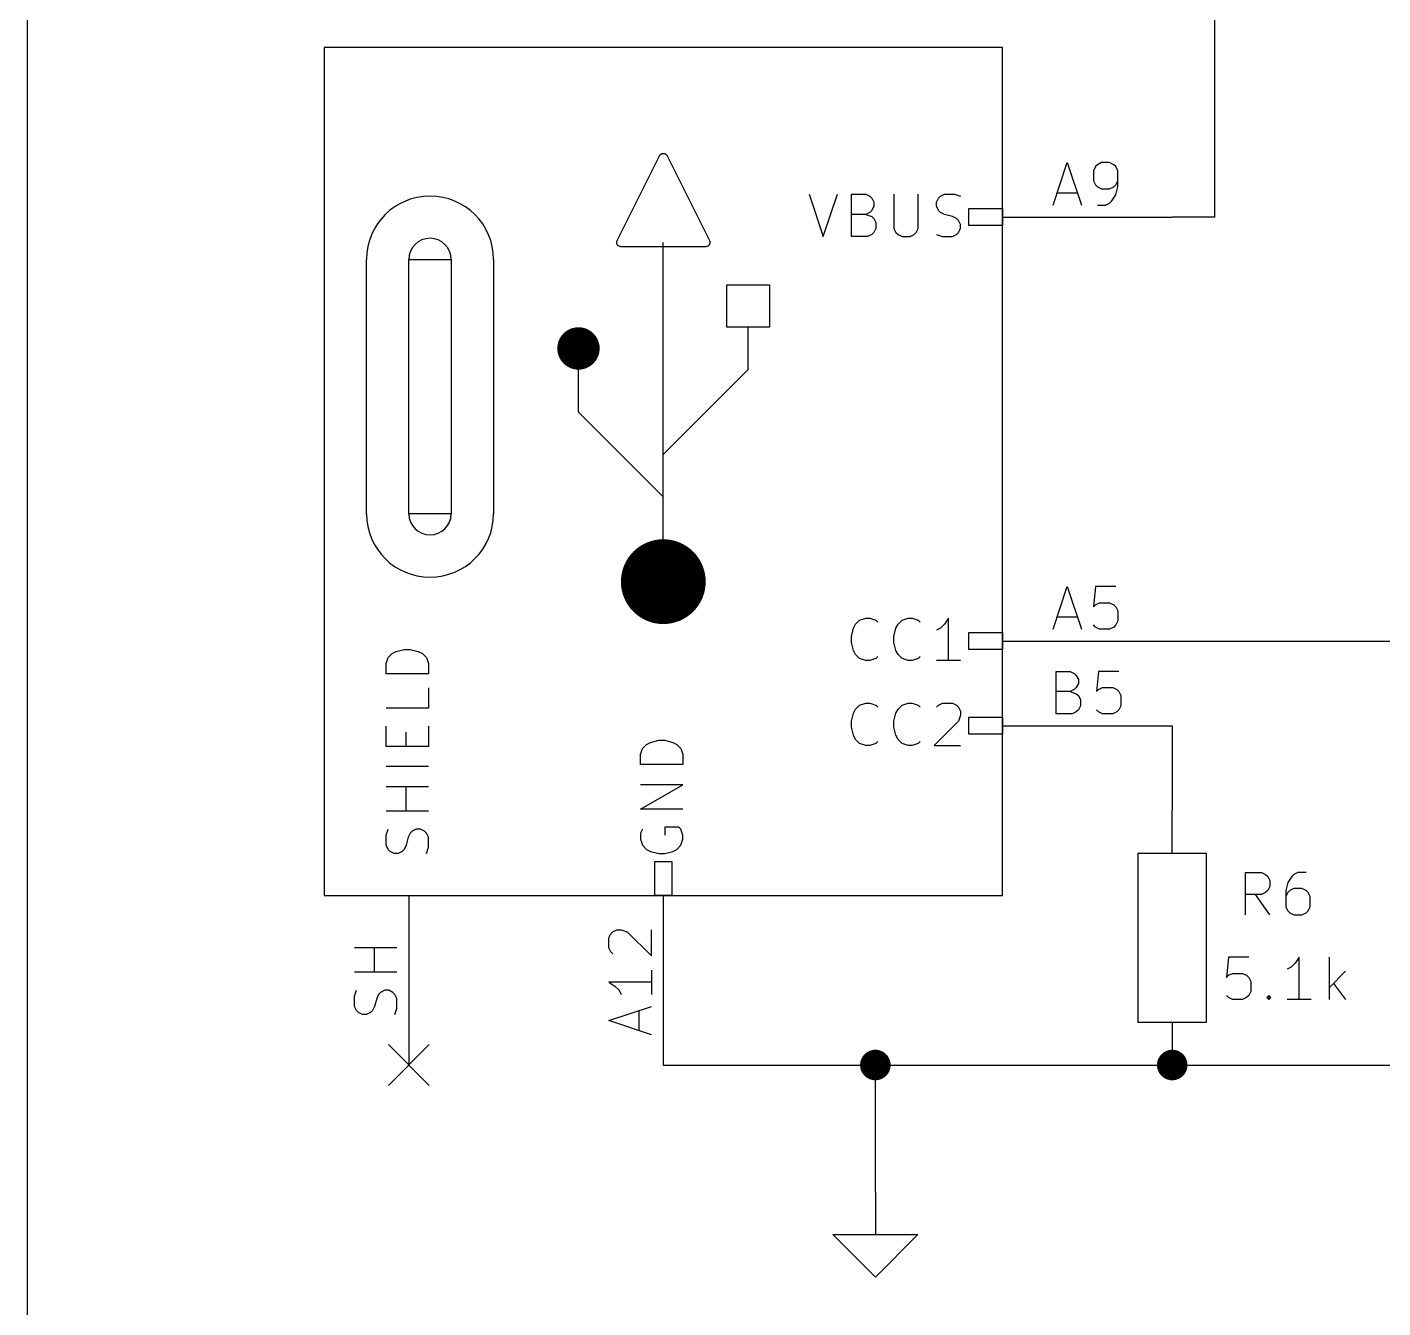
# Model space of a CAD drawing. Header units: inches. Extents: x 0.4 to 11.3, y -7.9 to -0.4.
# Drawn here: x 1.7 to 3.298, y -2.786 to -1.276 of the extents above; entities that cross this region are included whole.
import ezdxf

# ---------------------------------------------------------------- set-up
doc = ezdxf.new("R2010")
doc.units = ezdxf.units.IN
doc.header["$MEASUREMENT"] = 0
for name, color, linetype in [('BLUE', 174, 'CONTINUOUS'), ('GREENSIXTYFIVE', 129, 'CONTINUOUS'), ('LIGHTBLUE', 172, 'CONTINUOUS'), ('LIGHTGREEN', 92, 'CONTINUOUS'), ('LIGHTRED', 12, 'CONTINUOUS'), ('RED', 14, 'CONTINUOUS'), ('WHITE', 250, 'CONTINUOUS')]:
    doc.layers.add(name, color=color, linetype=linetype)

msp = doc.modelspace()

# ---------------------------------------------------------------- linework, layer by layer
at = {"layer": 'BLUE', "linetype": 'CONTINUOUS'}
for p, q in [((2.126, -2.476), (2.174, -2.524)), ((2.174, -2.476), (2.126, -2.524))]:
    msp.add_line(p, q, dxfattribs=at)
at = {"layer": 'GREENSIXTYFIVE', "linetype": 'CONTINUOUS'}
for p, q in [((2.6219, -1.4731), (2.6386, -1.5231)), ((2.6219, -1.4731), (2.6386, -1.5231)), ((2.6386, -1.5231), (2.6552, -1.4731)), ((2.6386, -1.5231), (2.6552, -1.4731)), ((2.6719, -1.5231), (2.6719, -1.4731)), ((2.6719, -1.4731), (2.6886, -1.4731)), ((2.6719, -1.5231), (2.6719, -1.4731)), ((2.6719, -1.4731), (2.6886, -1.4731)), ((2.6886, -1.4731), (2.6933, -1.4755)), ((2.6886, -1.4731), (2.6933, -1.4755)), ((2.6933, -1.4755), (2.6957, -1.4779)), ((2.6933, -1.4755), (2.6957, -1.4779)), ((2.6957, -1.4779), (2.6981, -1.4827)), ((2.6957, -1.4779), (2.6981, -1.4827)), ((2.6981, -1.4827), (2.6981, -1.4874)), ((2.6981, -1.4827), (2.6981, -1.4874)), ((2.7219, -1.4731), (2.7219, -1.5136)), ((2.7219, -1.4731), (2.7219, -1.5136)), ((2.7505, -1.5136), (2.7505, -1.4731)), ((2.7505, -1.5136), (2.7505, -1.4731)), ((2.7719, -1.4827), (2.7743, -1.4779)), ((2.7719, -1.4827), (2.7743, -1.4779)), ((2.7719, -1.4874), (2.7719, -1.4827)), ((2.7719, -1.4874), (2.7719, -1.4827)), ((2.7743, -1.4779), (2.7767, -1.4755)), ((2.7743, -1.4779), (2.7767, -1.4755)), ((2.7767, -1.4755), (2.7814, -1.4731)), ((2.7767, -1.4755), (2.7814, -1.4731)), ((2.7814, -1.4731), (2.7933, -1.4731)), ((2.7814, -1.4731), (2.7933, -1.4731)), ((2.7933, -1.4731), (2.8005, -1.4755)), ((2.7933, -1.4731), (2.8005, -1.4755)), ((2.6886, -1.4969), (2.6719, -1.4969)), ((2.6886, -1.4969), (2.6719, -1.4969)), ((2.6933, -1.4946), (2.6886, -1.4969)), ((2.6933, -1.4946), (2.6886, -1.4969)), ((2.6886, -1.4969), (2.6957, -1.4993)), ((2.6886, -1.4969), (2.6957, -1.4993)), ((2.6957, -1.4922), (2.6933, -1.4946)), ((2.6957, -1.4922), (2.6933, -1.4946)), ((2.6981, -1.4874), (2.6957, -1.4922)), ((2.6981, -1.4874), (2.6957, -1.4922)), ((2.6957, -1.4993), (2.6981, -1.5017)), ((2.6957, -1.4993), (2.6981, -1.5017)), ((2.6981, -1.5017), (2.7005, -1.5065)), ((2.6981, -1.5017), (2.7005, -1.5065)), ((2.7743, -1.4922), (2.7719, -1.4874)), ((2.7743, -1.4922), (2.7719, -1.4874)), ((2.7767, -1.4946), (2.7743, -1.4922)), ((2.7767, -1.4946), (2.7743, -1.4922)), ((2.7814, -1.4969), (2.7767, -1.4946)), ((2.7814, -1.4969), (2.7767, -1.4946)), ((2.791, -1.4993), (2.7814, -1.4969)), ((2.791, -1.4993), (2.7814, -1.4969)), ((2.7957, -1.5017), (2.791, -1.4993)), ((2.7957, -1.5017), (2.791, -1.4993)), ((2.7981, -1.5041), (2.7957, -1.5017)), ((2.7981, -1.5041), (2.7957, -1.5017)), ((2.6981, -1.5184), (2.6957, -1.5208)), ((2.6981, -1.5184), (2.6957, -1.5208)), ((2.7005, -1.5136), (2.6981, -1.5184)), ((2.7005, -1.5136), (2.6981, -1.5184)), ((2.7005, -1.5065), (2.7005, -1.5136)), ((2.7005, -1.5065), (2.7005, -1.5136)), ((2.7219, -1.5136), (2.7243, -1.5184)), ((2.7219, -1.5136), (2.7243, -1.5184)), ((2.7243, -1.5184), (2.7267, -1.5208)), ((2.7243, -1.5184), (2.7267, -1.5208)), ((2.7457, -1.5208), (2.7481, -1.5184)), ((2.7457, -1.5208), (2.7481, -1.5184)), ((2.7481, -1.5184), (2.7505, -1.5136)), ((2.7481, -1.5184), (2.7505, -1.5136)), ((2.7957, -1.5208), (2.7981, -1.5184)), ((2.7957, -1.5208), (2.7981, -1.5184)), ((2.8005, -1.5088), (2.7981, -1.5041)), ((2.8005, -1.5088), (2.7981, -1.5041)), ((2.7981, -1.5184), (2.8005, -1.5136)), ((2.7981, -1.5184), (2.8005, -1.5136)), ((2.8005, -1.5136), (2.8005, -1.5088)), ((2.8005, -1.5136), (2.8005, -1.5088)), ((2.6909, -1.5231), (2.6719, -1.5231)), ((2.6909, -1.5231), (2.6719, -1.5231)), ((2.6957, -1.5208), (2.6909, -1.5231)), ((2.6957, -1.5208), (2.6909, -1.5231)), ((2.7267, -1.5208), (2.7314, -1.5231)), ((2.7267, -1.5208), (2.7314, -1.5231)), ((2.7314, -1.5231), (2.7409, -1.5231)), ((2.7314, -1.5231), (2.7409, -1.5231)), ((2.7409, -1.5231), (2.7457, -1.5208)), ((2.7409, -1.5231), (2.7457, -1.5208)), ((2.7719, -1.5208), (2.779, -1.5231)), ((2.7719, -1.5208), (2.779, -1.5231)), ((2.779, -1.5231), (2.791, -1.5231)), ((2.779, -1.5231), (2.791, -1.5231)), ((2.791, -1.5231), (2.7957, -1.5208)), ((2.791, -1.5231), (2.7957, -1.5208)), ((2.6743, -1.985), (2.6767, -1.9803)), ((2.6743, -1.985), (2.6767, -1.9803)), ((2.6767, -1.9803), (2.6814, -1.9755)), ((2.6767, -1.9803), (2.6814, -1.9755)), ((2.6814, -1.9755), (2.6886, -1.9731)), ((2.6814, -1.9755), (2.6886, -1.9731)), ((2.6886, -1.9731), (2.6933, -1.9731)), ((2.6886, -1.9731), (2.6933, -1.9731)), ((2.6933, -1.9731), (2.7005, -1.9755)), ((2.6933, -1.9731), (2.7005, -1.9755)), ((2.7005, -1.9755), (2.7029, -1.9779)), ((2.7005, -1.9755), (2.7029, -1.9779)), ((2.7243, -1.985), (2.7267, -1.9803)), ((2.7243, -1.985), (2.7267, -1.9803)), ((2.7267, -1.9803), (2.7314, -1.9755)), ((2.7267, -1.9803), (2.7314, -1.9755)), ((2.7314, -1.9755), (2.7386, -1.9731)), ((2.7314, -1.9755), (2.7386, -1.9731)), ((2.7386, -1.9731), (2.7433, -1.9731)), ((2.7386, -1.9731), (2.7433, -1.9731)), ((2.7433, -1.9731), (2.7505, -1.9755)), ((2.7433, -1.9731), (2.7505, -1.9755)), ((2.7505, -1.9755), (2.7529, -1.9779)), ((2.7505, -1.9755), (2.7529, -1.9779)), ((2.7814, -1.9803), (2.7767, -1.985)), ((2.7814, -1.9803), (2.7767, -1.985)), ((2.7862, -1.9731), (2.7814, -1.9803)), ((2.7862, -1.9731), (2.7814, -1.9803)), ((2.7862, -2.0231), (2.7862, -1.9731)), ((2.7862, -2.0231), (2.7862, -1.9731)), ((2.6719, -1.9946), (2.6743, -1.985)), ((2.6719, -1.9946), (2.6743, -1.985)), ((2.6719, -2.0017), (2.6719, -1.9946)), ((2.6719, -2.0017), (2.6719, -1.9946)), ((2.7219, -1.9946), (2.7243, -1.985)), ((2.7219, -1.9946), (2.7243, -1.985)), ((2.7219, -2.0017), (2.7219, -1.9946)), ((2.7219, -2.0017), (2.7219, -1.9946)), ((2.7767, -1.985), (2.7719, -1.9874)), ((2.7767, -1.985), (2.7719, -1.9874)), ((2.1303, -2.0148), (2.135, -2.0124)), ((2.1303, -2.0148), (2.135, -2.0124)), ((2.135, -2.0124), (2.1446, -2.01)), ((2.135, -2.0124), (2.1446, -2.01)), ((2.1446, -2.01), (2.1517, -2.01)), ((2.1446, -2.01), (2.1517, -2.01)), ((2.1517, -2.01), (2.1612, -2.0124)), ((2.1517, -2.01), (2.1612, -2.0124)), ((2.1612, -2.0124), (2.166, -2.0148)), ((2.1612, -2.0124), (2.166, -2.0148)), ((2.6743, -2.0112), (2.6719, -2.0017)), ((2.6743, -2.0112), (2.6719, -2.0017)), ((2.6767, -2.016), (2.6743, -2.0112)), ((2.6767, -2.016), (2.6743, -2.0112)), ((2.7243, -2.0112), (2.7219, -2.0017)), ((2.7243, -2.0112), (2.7219, -2.0017)), ((2.7267, -2.016), (2.7243, -2.0112)), ((2.7267, -2.016), (2.7243, -2.0112)), ((2.1231, -2.0267), (2.1255, -2.0195)), ((2.1231, -2.0267), (2.1255, -2.0195)), ((2.1231, -2.0386), (2.1231, -2.0267)), ((2.1231, -2.0386), (2.1231, -2.0267)), ((2.1255, -2.0195), (2.1303, -2.0148)), ((2.1255, -2.0195), (2.1303, -2.0148)), ((2.166, -2.0148), (2.1708, -2.0195)), ((2.166, -2.0148), (2.1708, -2.0195)), ((2.1708, -2.0195), (2.1731, -2.0267)), ((2.1708, -2.0195), (2.1731, -2.0267)), ((2.1731, -2.0267), (2.1731, -2.0386)), ((2.1731, -2.0267), (2.1731, -2.0386)), ((2.6814, -2.0208), (2.6767, -2.016)), ((2.6814, -2.0208), (2.6767, -2.016)), ((2.6886, -2.0231), (2.6814, -2.0208)), ((2.6886, -2.0231), (2.6814, -2.0208)), ((2.6933, -2.0231), (2.6886, -2.0231)), ((2.6933, -2.0231), (2.6886, -2.0231)), ((2.7005, -2.0208), (2.6933, -2.0231)), ((2.7005, -2.0208), (2.6933, -2.0231)), ((2.7029, -2.0184), (2.7005, -2.0208)), ((2.7029, -2.0184), (2.7005, -2.0208)), ((2.7314, -2.0208), (2.7267, -2.016)), ((2.7314, -2.0208), (2.7267, -2.016)), ((2.7386, -2.0231), (2.7314, -2.0208)), ((2.7386, -2.0231), (2.7314, -2.0208)), ((2.7433, -2.0231), (2.7386, -2.0231)), ((2.7433, -2.0231), (2.7386, -2.0231)), ((2.7505, -2.0208), (2.7433, -2.0231)), ((2.7505, -2.0208), (2.7433, -2.0231)), ((2.7529, -2.0184), (2.7505, -2.0208)), ((2.7529, -2.0184), (2.7505, -2.0208)), ((2.8005, -2.0231), (2.7719, -2.0231)), ((2.8005, -2.0231), (2.7719, -2.0231)), ((2.1731, -2.0386), (2.1231, -2.0386)), ((2.1731, -2.0386), (2.1231, -2.0386)), ((2.1731, -2.0552), (2.1731, -2.079)), ((2.1731, -2.0552), (2.1731, -2.079)), ((2.6767, -2.0803), (2.6814, -2.0755)), ((2.6767, -2.0803), (2.6814, -2.0755)), ((2.6814, -2.0755), (2.6886, -2.0731)), ((2.6814, -2.0755), (2.6886, -2.0731)), ((2.6886, -2.0731), (2.6933, -2.0731)), ((2.6886, -2.0731), (2.6933, -2.0731)), ((2.6933, -2.0731), (2.7005, -2.0755)), ((2.6933, -2.0731), (2.7005, -2.0755)), ((2.7005, -2.0755), (2.7029, -2.0779)), ((2.7005, -2.0755), (2.7029, -2.0779)), ((2.7267, -2.0803), (2.7314, -2.0755)), ((2.7267, -2.0803), (2.7314, -2.0755)), ((2.7314, -2.0755), (2.7386, -2.0731)), ((2.7314, -2.0755), (2.7386, -2.0731)), ((2.7386, -2.0731), (2.7433, -2.0731)), ((2.7386, -2.0731), (2.7433, -2.0731)), ((2.7433, -2.0731), (2.7505, -2.0755)), ((2.7433, -2.0731), (2.7505, -2.0755)), ((2.7505, -2.0755), (2.7529, -2.0779)), ((2.7505, -2.0755), (2.7529, -2.0779)), ((2.7719, -2.0779), (2.7743, -2.0755)), ((2.7719, -2.0779), (2.7743, -2.0755)), ((2.7743, -2.0755), (2.779, -2.0731)), ((2.7743, -2.0755), (2.779, -2.0731)), ((2.779, -2.0731), (2.791, -2.0731)), ((2.779, -2.0731), (2.791, -2.0731)), ((2.791, -2.0731), (2.7957, -2.0755)), ((2.791, -2.0731), (2.7957, -2.0755)), ((2.7957, -2.0755), (2.7981, -2.0779)), ((2.7957, -2.0755), (2.7981, -2.0779)), ((2.1731, -2.079), (2.1231, -2.079)), ((2.1731, -2.079), (2.1231, -2.079)), ((2.6719, -2.0946), (2.6743, -2.085)), ((2.6719, -2.0946), (2.6743, -2.085)), ((2.6743, -2.085), (2.6767, -2.0803)), ((2.6743, -2.085), (2.6767, -2.0803)), ((2.7219, -2.0946), (2.7243, -2.085)), ((2.7219, -2.0946), (2.7243, -2.085)), ((2.7243, -2.085), (2.7267, -2.0803)), ((2.7243, -2.085), (2.7267, -2.0803)), ((2.7981, -2.0779), (2.8005, -2.0827)), ((2.7981, -2.0779), (2.8005, -2.0827)), ((2.8005, -2.0874), (2.7981, -2.0946)), ((2.8005, -2.0874), (2.7981, -2.0946)), ((2.8005, -2.0827), (2.8005, -2.0874)), ((2.8005, -2.0827), (2.8005, -2.0874)), ((2.1231, -2.1243), (2.1231, -2.1005)), ((2.1231, -2.1243), (2.1231, -2.1005)), ((2.1469, -2.1243), (2.1469, -2.1076)), ((2.1469, -2.1243), (2.1469, -2.1076)), ((2.1731, -2.1005), (2.1731, -2.1243)), ((2.1731, -2.1005), (2.1731, -2.1243)), ((2.6719, -2.1017), (2.6719, -2.0946)), ((2.6719, -2.1017), (2.6719, -2.0946)), ((2.6743, -2.1112), (2.6719, -2.1017)), ((2.6743, -2.1112), (2.6719, -2.1017)), ((2.7219, -2.1017), (2.7219, -2.0946)), ((2.7219, -2.1017), (2.7219, -2.0946)), ((2.7243, -2.1112), (2.7219, -2.1017)), ((2.7243, -2.1112), (2.7219, -2.1017)), ((2.7981, -2.0946), (2.7695, -2.1231)), ((2.7981, -2.0946), (2.7695, -2.1231)), ((2.1731, -2.1243), (2.1231, -2.1243)), ((2.1731, -2.1243), (2.1231, -2.1243)), ((2.4255, -2.1267), (2.4303, -2.1219)), ((2.4255, -2.1267), (2.4303, -2.1219)), ((2.4303, -2.1219), (2.435, -2.1195)), ((2.4303, -2.1219), (2.435, -2.1195)), ((2.435, -2.1195), (2.4446, -2.1171)), ((2.435, -2.1195), (2.4446, -2.1171)), ((2.4446, -2.1171), (2.4517, -2.1171)), ((2.4446, -2.1171), (2.4517, -2.1171)), ((2.4517, -2.1171), (2.4612, -2.1195)), ((2.4517, -2.1171), (2.4612, -2.1195)), ((2.4612, -2.1195), (2.466, -2.1219)), ((2.4612, -2.1195), (2.466, -2.1219)), ((2.466, -2.1219), (2.4708, -2.1267)), ((2.466, -2.1219), (2.4708, -2.1267)), ((2.6767, -2.116), (2.6743, -2.1112)), ((2.6767, -2.116), (2.6743, -2.1112)), ((2.6814, -2.1208), (2.6767, -2.116)), ((2.6814, -2.1208), (2.6767, -2.116)), ((2.6886, -2.1231), (2.6814, -2.1208)), ((2.6886, -2.1231), (2.6814, -2.1208)), ((2.6933, -2.1231), (2.6886, -2.1231)), ((2.6933, -2.1231), (2.6886, -2.1231)), ((2.7005, -2.1208), (2.6933, -2.1231)), ((2.7005, -2.1208), (2.6933, -2.1231)), ((2.7029, -2.1184), (2.7005, -2.1208)), ((2.7029, -2.1184), (2.7005, -2.1208)), ((2.7267, -2.116), (2.7243, -2.1112)), ((2.7267, -2.116), (2.7243, -2.1112)), ((2.7314, -2.1208), (2.7267, -2.116)), ((2.7314, -2.1208), (2.7267, -2.116)), ((2.7386, -2.1231), (2.7314, -2.1208)), ((2.7386, -2.1231), (2.7314, -2.1208)), ((2.7433, -2.1231), (2.7386, -2.1231)), ((2.7433, -2.1231), (2.7386, -2.1231)), ((2.7505, -2.1208), (2.7433, -2.1231)), ((2.7505, -2.1208), (2.7433, -2.1231)), ((2.7529, -2.1184), (2.7505, -2.1208)), ((2.7529, -2.1184), (2.7505, -2.1208)), ((2.7695, -2.1231), (2.8005, -2.1231)), ((2.7695, -2.1231), (2.8005, -2.1231)), ((2.4231, -2.1338), (2.4255, -2.1267)), ((2.4231, -2.1338), (2.4255, -2.1267)), ((2.4231, -2.1457), (2.4231, -2.1338)), ((2.4231, -2.1457), (2.4231, -2.1338)), ((2.4708, -2.1267), (2.4731, -2.1338)), ((2.4708, -2.1267), (2.4731, -2.1338)), ((2.4731, -2.1338), (2.4731, -2.1457)), ((2.4731, -2.1338), (2.4731, -2.1457)), ((2.1731, -2.1481), (2.1231, -2.1481)), ((2.1731, -2.1481), (2.1231, -2.1481)), ((2.4731, -2.1457), (2.4231, -2.1457)), ((2.4731, -2.1457), (2.4231, -2.1457)), ((2.1731, -2.1719), (2.1231, -2.1719)), ((2.1731, -2.1719), (2.1231, -2.1719)), ((2.1469, -2.2005), (2.1469, -2.1719)), ((2.1469, -2.2005), (2.1469, -2.1719)), ((2.4231, -2.1981), (2.4731, -2.1695)), ((2.4731, -2.1695), (2.4231, -2.1695)), ((2.4231, -2.1981), (2.4731, -2.1695)), ((2.4731, -2.1695), (2.4231, -2.1695)), ((2.1731, -2.2005), (2.1231, -2.2005)), ((2.1731, -2.2005), (2.1231, -2.2005)), ((2.4731, -2.1981), (2.4231, -2.1981)), ((2.4731, -2.1981), (2.4231, -2.1981)), ((2.4684, -2.2195), (2.4517, -2.2195)), ((2.4517, -2.2195), (2.4517, -2.229)), ((2.4684, -2.2195), (2.4517, -2.2195)), ((2.4517, -2.2195), (2.4517, -2.229)), ((2.4708, -2.2219), (2.4684, -2.2195)), ((2.4708, -2.2219), (2.4684, -2.2195)), ((2.1231, -2.229), (2.1255, -2.2219)), ((2.1231, -2.229), (2.1255, -2.2219)), ((2.1231, -2.2409), (2.1231, -2.229)), ((2.1231, -2.2409), (2.1231, -2.229)), ((2.1493, -2.2314), (2.1469, -2.2409)), ((2.1493, -2.2314), (2.1469, -2.2409)), ((2.1517, -2.2267), (2.1493, -2.2314)), ((2.1517, -2.2267), (2.1493, -2.2314)), ((2.1541, -2.2243), (2.1517, -2.2267)), ((2.1541, -2.2243), (2.1517, -2.2267)), ((2.1588, -2.2219), (2.1541, -2.2243)), ((2.1588, -2.2219), (2.1541, -2.2243)), ((2.1636, -2.2219), (2.1588, -2.2219)), ((2.1636, -2.2219), (2.1588, -2.2219)), ((2.1684, -2.2243), (2.1636, -2.2219)), ((2.1684, -2.2243), (2.1636, -2.2219)), ((2.1708, -2.2267), (2.1684, -2.2243)), ((2.1708, -2.2267), (2.1684, -2.2243)), ((2.1731, -2.2314), (2.1708, -2.2267)), ((2.1731, -2.2314), (2.1708, -2.2267)), ((2.1731, -2.2433), (2.1731, -2.2314)), ((2.1731, -2.2433), (2.1731, -2.2314)), ((2.4255, -2.2219), (2.4231, -2.2267)), ((2.4255, -2.2219), (2.4231, -2.2267)), ((2.4231, -2.2267), (2.4231, -2.2338)), ((2.4231, -2.2267), (2.4231, -2.2338)), ((2.4231, -2.2338), (2.4255, -2.2409)), ((2.4231, -2.2338), (2.4255, -2.2409)), ((2.4731, -2.229), (2.4708, -2.2219)), ((2.4731, -2.229), (2.4708, -2.2219)), ((2.4708, -2.2409), (2.4731, -2.2338)), ((2.4708, -2.2409), (2.4731, -2.2338)), ((2.4731, -2.2338), (2.4731, -2.229)), ((2.4731, -2.2338), (2.4731, -2.229)), ((2.1255, -2.2457), (2.1231, -2.2409)), ((2.1255, -2.2457), (2.1231, -2.2409)), ((2.1279, -2.2481), (2.1255, -2.2457)), ((2.1279, -2.2481), (2.1255, -2.2457)), ((2.1327, -2.2505), (2.1279, -2.2481)), ((2.1327, -2.2505), (2.1279, -2.2481)), ((2.1374, -2.2505), (2.1327, -2.2505)), ((2.1374, -2.2505), (2.1327, -2.2505)), ((2.1422, -2.2481), (2.1374, -2.2505)), ((2.1422, -2.2481), (2.1374, -2.2505)), ((2.1446, -2.2457), (2.1422, -2.2481)), ((2.1446, -2.2457), (2.1422, -2.2481)), ((2.1469, -2.2409), (2.1446, -2.2457)), ((2.1469, -2.2409), (2.1446, -2.2457)), ((2.1708, -2.2505), (2.1731, -2.2433)), ((2.1708, -2.2505), (2.1731, -2.2433)), ((2.4255, -2.2409), (2.4303, -2.2457)), ((2.4255, -2.2409), (2.4303, -2.2457)), ((2.4303, -2.2457), (2.435, -2.2481)), ((2.4303, -2.2457), (2.435, -2.2481)), ((2.435, -2.2481), (2.4446, -2.2505)), ((2.435, -2.2481), (2.4446, -2.2505)), ((2.4446, -2.2505), (2.4517, -2.2505)), ((2.4446, -2.2505), (2.4517, -2.2505)), ((2.4517, -2.2505), (2.4612, -2.2481)), ((2.4517, -2.2505), (2.4612, -2.2481)), ((2.4612, -2.2481), (2.466, -2.2457)), ((2.4612, -2.2481), (2.466, -2.2457)), ((2.466, -2.2457), (2.4708, -2.2409)), ((2.466, -2.2457), (2.4708, -2.2409)), ((3.1363, -2.3228), (3.1363, -2.2728)), ((3.1363, -2.2728), (3.1553, -2.2728)), ((3.1363, -2.3228), (3.1363, -2.2728)), ((3.1363, -2.2728), (3.1553, -2.2728)), ((3.1553, -2.2728), (3.1601, -2.2752)), ((3.1553, -2.2728), (3.1601, -2.2752)), ((3.1601, -2.2752), (3.1625, -2.2776)), ((3.1601, -2.2752), (3.1625, -2.2776)), ((3.1625, -2.2776), (3.1649, -2.2823)), ((3.1625, -2.2776), (3.1649, -2.2823)), ((3.1649, -2.2823), (3.1649, -2.2895)), ((3.1649, -2.2823), (3.1649, -2.2895)), ((3.1863, -2.2847), (3.1839, -2.2942)), ((3.1863, -2.2847), (3.1839, -2.2942)), ((3.191, -2.2776), (3.1863, -2.2847)), ((3.191, -2.2776), (3.1863, -2.2847)), ((3.1934, -2.2752), (3.191, -2.2776)), ((3.1934, -2.2752), (3.191, -2.2776)), ((3.1982, -2.2728), (3.1934, -2.2752)), ((3.1982, -2.2728), (3.1934, -2.2752)), ((3.2077, -2.2728), (3.1982, -2.2728)), ((3.2077, -2.2728), (3.1982, -2.2728)), ((3.1553, -2.299), (3.1363, -2.299)), ((3.1553, -2.299), (3.1363, -2.299)), ((3.1649, -2.3228), (3.1482, -2.299)), ((3.1649, -2.3228), (3.1482, -2.299)), ((3.1601, -2.2966), (3.1553, -2.299)), ((3.1601, -2.2966), (3.1553, -2.299)), ((3.1625, -2.2942), (3.1601, -2.2966)), ((3.1625, -2.2942), (3.1601, -2.2966)), ((3.1649, -2.2895), (3.1625, -2.2942)), ((3.1649, -2.2895), (3.1625, -2.2942)), ((3.1839, -2.2942), (3.1839, -2.3133)), ((3.1839, -2.2942), (3.1839, -2.3133)), ((3.1863, -2.2966), (3.1839, -2.3014)), ((3.1863, -2.2966), (3.1839, -2.3014)), ((3.1887, -2.2942), (3.1863, -2.2966)), ((3.1887, -2.2942), (3.1863, -2.2966)), ((3.1934, -2.2919), (3.1887, -2.2942)), ((3.1934, -2.2919), (3.1887, -2.2942)), ((3.2029, -2.2919), (3.1934, -2.2919)), ((3.2029, -2.2919), (3.1934, -2.2919)), ((3.2077, -2.2942), (3.2029, -2.2919)), ((3.2077, -2.2942), (3.2029, -2.2919)), ((3.2101, -2.2966), (3.2077, -2.2942)), ((3.2101, -2.2966), (3.2077, -2.2942)), ((3.2125, -2.3014), (3.2101, -2.2966)), ((3.2125, -2.3014), (3.2101, -2.2966)), ((3.2125, -2.3133), (3.2125, -2.3014)), ((3.2125, -2.3133), (3.2125, -2.3014)), ((3.1839, -2.3133), (3.1863, -2.318)), ((3.1839, -2.3133), (3.1863, -2.318)), ((3.2101, -2.318), (3.2125, -2.3133)), ((3.2101, -2.318), (3.2125, -2.3133)), ((3.1863, -2.318), (3.1887, -2.3204)), ((3.1863, -2.318), (3.1887, -2.3204)), ((3.1887, -2.3204), (3.1934, -2.3228)), ((3.1887, -2.3204), (3.1934, -2.3228)), ((3.1934, -2.3228), (3.2029, -2.3228)), ((3.1934, -2.3228), (3.2029, -2.3228)), ((3.2029, -2.3228), (3.2077, -2.3204)), ((3.2029, -2.3228), (3.2077, -2.3204)), ((3.2077, -2.3204), (3.2101, -2.318)), ((3.2077, -2.3204), (3.2101, -2.318)), ((3.1163, -2.3728), (3.1139, -2.3966)), ((3.1163, -2.3728), (3.1139, -2.3966)), ((3.1401, -2.3728), (3.1163, -2.3728)), ((3.1401, -2.3728), (3.1163, -2.3728)), ((3.1949, -2.3799), (3.1901, -2.3847)), ((3.1949, -2.3799), (3.1901, -2.3847)), ((3.1996, -2.3728), (3.1949, -2.3799)), ((3.1996, -2.3728), (3.1949, -2.3799)), ((3.1996, -2.4228), (3.1996, -2.3728)), ((3.1996, -2.4228), (3.1996, -2.3728)), ((3.2353, -2.4228), (3.2353, -2.3728)), ((3.2353, -2.4228), (3.2353, -2.3728)), ((3.1139, -2.3966), (3.1163, -2.3942)), ((3.1139, -2.3966), (3.1163, -2.3942)), ((3.1163, -2.3942), (3.121, -2.3919)), ((3.1163, -2.3942), (3.121, -2.3919)), ((3.121, -2.3919), (3.1329, -2.3919)), ((3.121, -2.3919), (3.1329, -2.3919)), ((3.1329, -2.3919), (3.1377, -2.3942)), ((3.1329, -2.3919), (3.1377, -2.3942)), ((3.1377, -2.3942), (3.1401, -2.3966)), ((3.1377, -2.3942), (3.1401, -2.3966)), ((3.1401, -2.3966), (3.1425, -2.4014)), ((3.1401, -2.3966), (3.1425, -2.4014)), ((3.1901, -2.3847), (3.1853, -2.3871)), ((3.1901, -2.3847), (3.1853, -2.3871)), ((3.2544, -2.3895), (3.2353, -2.4085)), ((3.2544, -2.3895), (3.2353, -2.4085)), ((3.1425, -2.4133), (3.1401, -2.418)), ((3.1425, -2.4133), (3.1401, -2.418)), ((3.1425, -2.4014), (3.1425, -2.4133)), ((3.1425, -2.4014), (3.1425, -2.4133)), ((3.2401, -2.4038), (3.2544, -2.4228)), ((3.2401, -2.4038), (3.2544, -2.4228)), ((3.1163, -2.4204), (3.1139, -2.418)), ((3.1163, -2.4204), (3.1139, -2.418)), ((3.121, -2.4228), (3.1163, -2.4204)), ((3.121, -2.4228), (3.1163, -2.4204)), ((3.1329, -2.4228), (3.121, -2.4228)), ((3.1329, -2.4228), (3.121, -2.4228)), ((3.1377, -2.4204), (3.1329, -2.4228)), ((3.1377, -2.4204), (3.1329, -2.4228)), ((3.1401, -2.418), (3.1377, -2.4204)), ((3.1401, -2.418), (3.1377, -2.4204)), ((3.1615, -2.4204), (3.1639, -2.418)), ((3.1615, -2.4204), (3.1639, -2.418)), ((3.1639, -2.4228), (3.1615, -2.4204)), ((3.1639, -2.4228), (3.1615, -2.4204)), ((3.1639, -2.418), (3.1663, -2.4204)), ((3.1639, -2.418), (3.1639, -2.4228)), ((3.1639, -2.418), (3.1663, -2.4204)), ((3.1639, -2.418), (3.1639, -2.4228)), ((3.1663, -2.4204), (3.1639, -2.4228)), ((3.1663, -2.4204), (3.1639, -2.4228)), ((3.2139, -2.4228), (3.1853, -2.4228)), ((3.2139, -2.4228), (3.1853, -2.4228))]:
    msp.add_line(p, q, dxfattribs=at)
at = {"layer": 'LIGHTBLUE', "linetype": 'CONTINUOUS'}
msp.add_line((1.7, -0.85), (1.7, -3.475), dxfattribs=at)
at = {"layer": 'LIGHTGREEN', "linetype": 'CONTINUOUS'}
for p, q in [((3.1, -1.2), (3.1, -1.5)), ((3.1, -1.5), (3.05, -1.5)), ((3.05, -2), (3.35, -2)), ((3.05, -2.1), (3.05, -2.2)), ((2.45, -2.5), (2.7, -2.5)), ((2.7, -2.5), (3.35, -2.5)), ((2.7, -2.65), (2.7, -2.5))]:
    msp.add_line(p, q, dxfattribs=at)
at = {"layer": 'LIGHTGREEN', "const_width": 0.018}
for points in [[(2.691, -2.5, 1), (2.709, -2.5, 1)], [(3.041, -2.5, 1), (3.059, -2.5, 1)]]:
    msp.add_lwpolyline(points, format="xyb", close=True, dxfattribs=at)
at = {"layer": 'LIGHTRED', "linetype": 'CONTINUOUS'}
for p, q in [((2.9095, -1.4859), (2.9262, -1.4359)), ((2.9095, -1.4859), (2.9262, -1.4359)), ((2.9262, -1.4359), (2.9429, -1.4859)), ((2.9262, -1.4359), (2.9429, -1.4859)), ((2.9619, -1.4383), (2.9595, -1.4406)), ((2.9619, -1.4383), (2.9595, -1.4406)), ((2.9667, -1.4359), (2.9619, -1.4383)), ((2.9667, -1.4359), (2.9619, -1.4383)), ((2.9762, -1.4359), (2.9667, -1.4359)), ((2.9762, -1.4359), (2.9667, -1.4359)), ((2.981, -1.4383), (2.9762, -1.4359)), ((2.981, -1.4383), (2.9762, -1.4359)), ((2.9833, -1.4406), (2.981, -1.4383)), ((2.9833, -1.4406), (2.981, -1.4383)), ((2.9595, -1.4406), (2.9571, -1.4454)), ((2.9595, -1.4406), (2.9571, -1.4454)), ((2.9571, -1.4454), (2.9571, -1.4573)), ((2.9571, -1.4454), (2.9571, -1.4573)), ((2.9857, -1.4454), (2.9833, -1.4406)), ((2.9857, -1.4454), (2.9833, -1.4406)), ((2.9857, -1.4644), (2.9857, -1.4454)), ((2.9857, -1.4644), (2.9857, -1.4454)), ((2.9571, -1.4573), (2.9595, -1.4621)), ((2.9571, -1.4573), (2.9595, -1.4621)), ((2.9595, -1.4621), (2.9619, -1.4644)), ((2.9595, -1.4621), (2.9619, -1.4644)), ((2.9619, -1.4644), (2.9667, -1.4668)), ((2.9619, -1.4644), (2.9667, -1.4668)), ((2.9667, -1.4668), (2.9762, -1.4668)), ((2.9667, -1.4668), (2.9762, -1.4668)), ((2.9762, -1.4668), (2.981, -1.4644)), ((2.9762, -1.4668), (2.981, -1.4644)), ((2.981, -1.4644), (2.9833, -1.4621)), ((2.981, -1.4644), (2.9833, -1.4621)), ((2.9833, -1.4621), (2.9857, -1.4573)), ((2.9833, -1.4621), (2.9857, -1.4573)), ((2.9833, -1.474), (2.9857, -1.4644)), ((2.9833, -1.474), (2.9857, -1.4644)), ((2.9143, -1.4716), (2.9381, -1.4716)), ((2.9143, -1.4716), (2.9381, -1.4716)), ((2.9619, -1.4859), (2.9714, -1.4859)), ((2.9619, -1.4859), (2.9714, -1.4859)), ((2.9714, -1.4859), (2.9762, -1.4835)), ((2.9714, -1.4859), (2.9762, -1.4835)), ((2.9762, -1.4835), (2.9786, -1.4811)), ((2.9762, -1.4835), (2.9786, -1.4811)), ((2.9786, -1.4811), (2.9833, -1.474)), ((2.9786, -1.4811), (2.9833, -1.474)), ((2.9095, -1.9859), (2.9262, -1.9359)), ((2.9095, -1.9859), (2.9262, -1.9359)), ((2.9262, -1.9359), (2.9429, -1.9859)), ((2.9262, -1.9359), (2.9429, -1.9859)), ((2.9595, -1.9359), (2.9571, -1.9597)), ((2.9595, -1.9359), (2.9571, -1.9597)), ((2.9833, -1.9359), (2.9595, -1.9359)), ((2.9833, -1.9359), (2.9595, -1.9359)), ((2.9571, -1.9597), (2.9595, -1.9573)), ((2.9571, -1.9597), (2.9595, -1.9573)), ((2.9595, -1.9573), (2.9643, -1.9549)), ((2.9595, -1.9573), (2.9643, -1.9549)), ((2.9643, -1.9549), (2.9762, -1.9549)), ((2.9643, -1.9549), (2.9762, -1.9549)), ((2.9762, -1.9549), (2.981, -1.9573)), ((2.9762, -1.9549), (2.981, -1.9573)), ((2.981, -1.9573), (2.9833, -1.9597)), ((2.981, -1.9573), (2.9833, -1.9597)), ((2.9833, -1.9597), (2.9857, -1.9644)), ((2.9833, -1.9597), (2.9857, -1.9644)), ((2.9857, -1.9644), (2.9857, -1.9764)), ((2.9857, -1.9644), (2.9857, -1.9764)), ((2.9143, -1.9716), (2.9381, -1.9716)), ((2.9143, -1.9716), (2.9381, -1.9716)), ((2.9595, -1.9835), (2.9571, -1.9811)), ((2.9595, -1.9835), (2.9571, -1.9811)), ((2.9833, -1.9811), (2.981, -1.9835)), ((2.9833, -1.9811), (2.981, -1.9835)), ((2.9857, -1.9764), (2.9833, -1.9811)), ((2.9857, -1.9764), (2.9833, -1.9811)), ((2.9643, -1.9859), (2.9595, -1.9835)), ((2.9643, -1.9859), (2.9595, -1.9835)), ((2.9762, -1.9859), (2.9643, -1.9859)), ((2.9762, -1.9859), (2.9643, -1.9859)), ((2.981, -1.9835), (2.9762, -1.9859)), ((2.981, -1.9835), (2.9762, -1.9859)), ((2.9131, -2.0859), (2.9131, -2.0359)), ((2.9131, -2.0359), (2.9298, -2.0359)), ((2.9131, -2.0859), (2.9131, -2.0359)), ((2.9131, -2.0359), (2.9298, -2.0359)), ((2.9298, -2.0359), (2.9345, -2.0383)), ((2.9298, -2.0359), (2.9345, -2.0383)), ((2.9345, -2.0383), (2.9369, -2.0406)), ((2.9345, -2.0383), (2.9369, -2.0406)), ((2.9369, -2.0406), (2.9393, -2.0454)), ((2.9369, -2.0406), (2.9393, -2.0454)), ((2.9393, -2.0454), (2.9393, -2.0502)), ((2.9393, -2.0454), (2.9393, -2.0502)), ((2.9631, -2.0359), (2.9607, -2.0597)), ((2.9631, -2.0359), (2.9607, -2.0597)), ((2.9869, -2.0359), (2.9631, -2.0359)), ((2.9869, -2.0359), (2.9631, -2.0359)), ((2.9298, -2.0597), (2.9131, -2.0597)), ((2.9298, -2.0597), (2.9131, -2.0597)), ((2.9345, -2.0573), (2.9298, -2.0597)), ((2.9345, -2.0573), (2.9298, -2.0597)), ((2.9298, -2.0597), (2.9369, -2.0621)), ((2.9298, -2.0597), (2.9369, -2.0621)), ((2.9369, -2.0549), (2.9345, -2.0573)), ((2.9369, -2.0549), (2.9345, -2.0573)), ((2.9393, -2.0502), (2.9369, -2.0549)), ((2.9393, -2.0502), (2.9369, -2.0549)), ((2.9607, -2.0597), (2.9631, -2.0573)), ((2.9607, -2.0597), (2.9631, -2.0573)), ((2.9631, -2.0573), (2.9679, -2.0549)), ((2.9631, -2.0573), (2.9679, -2.0549)), ((2.9679, -2.0549), (2.9798, -2.0549)), ((2.9679, -2.0549), (2.9798, -2.0549)), ((2.9798, -2.0549), (2.9845, -2.0573)), ((2.9798, -2.0549), (2.9845, -2.0573)), ((2.9845, -2.0573), (2.9869, -2.0597)), ((2.9845, -2.0573), (2.9869, -2.0597)), ((2.9869, -2.0597), (2.9893, -2.0644)), ((2.9869, -2.0597), (2.9893, -2.0644)), ((2.9369, -2.0621), (2.9393, -2.0644)), ((2.9369, -2.0621), (2.9393, -2.0644)), ((2.9393, -2.0644), (2.9417, -2.0692)), ((2.9393, -2.0644), (2.9417, -2.0692)), ((2.9417, -2.0764), (2.9393, -2.0811)), ((2.9417, -2.0764), (2.9393, -2.0811)), ((2.9417, -2.0692), (2.9417, -2.0764)), ((2.9417, -2.0692), (2.9417, -2.0764)), ((2.9893, -2.0764), (2.9869, -2.0811)), ((2.9893, -2.0764), (2.9869, -2.0811)), ((2.9893, -2.0644), (2.9893, -2.0764)), ((2.9893, -2.0644), (2.9893, -2.0764)), ((2.9321, -2.0859), (2.9131, -2.0859)), ((2.9321, -2.0859), (2.9131, -2.0859)), ((2.9369, -2.0835), (2.9321, -2.0859)), ((2.9369, -2.0835), (2.9321, -2.0859)), ((2.9393, -2.0811), (2.9369, -2.0835)), ((2.9393, -2.0811), (2.9369, -2.0835)), ((2.9631, -2.0835), (2.9607, -2.0811)), ((2.9631, -2.0835), (2.9607, -2.0811)), ((2.9679, -2.0859), (2.9631, -2.0835)), ((2.9679, -2.0859), (2.9631, -2.0835)), ((2.9798, -2.0859), (2.9679, -2.0859)), ((2.9798, -2.0859), (2.9679, -2.0859)), ((2.9845, -2.0835), (2.9798, -2.0859)), ((2.9845, -2.0835), (2.9798, -2.0859)), ((2.9869, -2.0811), (2.9845, -2.0835)), ((2.9869, -2.0811), (2.9845, -2.0835)), ((2.3859, -2.35), (2.3883, -2.3452)), ((2.3859, -2.35), (2.3883, -2.3452)), ((2.3883, -2.3452), (2.3906, -2.3429)), ((2.3883, -2.3452), (2.3906, -2.3429)), ((2.3906, -2.3429), (2.3954, -2.3405)), ((2.3906, -2.3429), (2.3954, -2.3405)), ((2.3954, -2.3405), (2.4002, -2.3405)), ((2.3954, -2.3405), (2.4002, -2.3405)), ((2.4002, -2.3405), (2.4073, -2.3429)), ((2.4002, -2.3405), (2.4073, -2.3429)), ((2.4073, -2.3429), (2.4359, -2.3714)), ((2.4073, -2.3429), (2.4359, -2.3714)), ((2.4359, -2.3714), (2.4359, -2.3405)), ((2.4359, -2.3714), (2.4359, -2.3405)), ((2.1359, -2.3619), (2.0859, -2.3619)), ((2.1359, -2.3619), (2.0859, -2.3619)), ((2.1097, -2.3905), (2.1097, -2.3619)), ((2.1097, -2.3905), (2.1097, -2.3619)), ((2.3859, -2.3619), (2.3859, -2.35)), ((2.3859, -2.3619), (2.3859, -2.35)), ((2.3883, -2.3667), (2.3859, -2.3619)), ((2.3883, -2.3667), (2.3859, -2.3619)), ((2.3906, -2.369), (2.3883, -2.3667)), ((2.3906, -2.369), (2.3883, -2.3667)), ((2.1359, -2.3905), (2.0859, -2.3905)), ((2.1359, -2.3905), (2.0859, -2.3905)), ((2.4359, -2.3881), (2.4359, -2.4167)), ((2.4359, -2.3881), (2.4359, -2.4167)), ((2.0859, -2.419), (2.0883, -2.4119)), ((2.0859, -2.419), (2.0883, -2.4119)), ((2.1216, -2.4119), (2.1168, -2.4143)), ((2.1216, -2.4119), (2.1168, -2.4143)), ((2.1264, -2.4119), (2.1216, -2.4119)), ((2.1264, -2.4119), (2.1216, -2.4119)), ((2.1311, -2.4143), (2.1264, -2.4119)), ((2.1311, -2.4143), (2.1264, -2.4119)), ((2.4359, -2.4024), (2.3859, -2.4024)), ((2.3859, -2.4024), (2.393, -2.4071)), ((2.4359, -2.4024), (2.3859, -2.4024)), ((2.3859, -2.4024), (2.393, -2.4071)), ((2.393, -2.4071), (2.3978, -2.4119)), ((2.393, -2.4071), (2.3978, -2.4119)), ((2.3978, -2.4119), (2.4002, -2.4167)), ((2.3978, -2.4119), (2.4002, -2.4167)), ((2.0859, -2.4309), (2.0859, -2.419)), ((2.0859, -2.4309), (2.0859, -2.419)), ((2.1121, -2.4214), (2.1097, -2.4309)), ((2.1121, -2.4214), (2.1097, -2.4309)), ((2.1144, -2.4167), (2.1121, -2.4214)), ((2.1144, -2.4167), (2.1121, -2.4214)), ((2.1168, -2.4143), (2.1144, -2.4167)), ((2.1168, -2.4143), (2.1144, -2.4167)), ((2.1335, -2.4167), (2.1311, -2.4143)), ((2.1335, -2.4167), (2.1311, -2.4143)), ((2.1359, -2.4214), (2.1335, -2.4167)), ((2.1359, -2.4214), (2.1335, -2.4167)), ((2.1359, -2.4333), (2.1359, -2.4214)), ((2.1359, -2.4333), (2.1359, -2.4214)), ((2.0883, -2.4357), (2.0859, -2.4309)), ((2.0883, -2.4357), (2.0859, -2.4309)), ((2.0906, -2.4381), (2.0883, -2.4357)), ((2.0906, -2.4381), (2.0883, -2.4357)), ((2.0954, -2.4405), (2.0906, -2.4381)), ((2.0954, -2.4405), (2.0906, -2.4381)), ((2.1002, -2.4405), (2.0954, -2.4405)), ((2.1002, -2.4405), (2.0954, -2.4405)), ((2.1049, -2.4381), (2.1002, -2.4405)), ((2.1049, -2.4381), (2.1002, -2.4405)), ((2.1073, -2.4357), (2.1049, -2.4381)), ((2.1073, -2.4357), (2.1049, -2.4381)), ((2.1097, -2.4309), (2.1073, -2.4357)), ((2.1097, -2.4309), (2.1073, -2.4357)), ((2.1335, -2.4405), (2.1359, -2.4333)), ((2.1335, -2.4405), (2.1359, -2.4333)), ((2.3859, -2.4476), (2.4359, -2.4309)), ((2.3859, -2.4476), (2.4359, -2.4309)), ((2.4216, -2.4595), (2.4216, -2.4357)), ((2.4216, -2.4595), (2.4216, -2.4357)), ((2.4359, -2.4643), (2.3859, -2.4476)), ((2.4359, -2.4643), (2.3859, -2.4476))]:
    msp.add_line(p, q, dxfattribs=at)
at = {"layer": 'RED', "linetype": 'CONTINUOUS'}
for p, q in [((2.05, -1.3), (2.05, -2.3)), ((2.85, -1.3), (2.05, -1.3)), ((2.85, -2.3), (2.85, -1.3)), ((2.3955, -1.5278), (2.4455, -1.4278)), ((2.4455, -1.4278), (2.4456, -1.4276)), ((2.4456, -1.4276), (2.4457, -1.4275)), ((2.4457, -1.4274), (2.446, -1.4269)), ((2.4457, -1.4275), (2.4457, -1.4274)), ((2.446, -1.4269), (2.4465, -1.4265)), ((2.4465, -1.4265), (2.4469, -1.426)), ((2.4469, -1.426), (2.4473, -1.4259)), ((2.4473, -1.4259), (2.4475, -1.4257)), ((2.4475, -1.4257), (2.4481, -1.4255)), ((2.4481, -1.4255), (2.4487, -1.4252)), ((2.4487, -1.4252), (2.449, -1.4251)), ((2.449, -1.4251), (2.4494, -1.425)), ((2.4494, -1.425), (2.45, -1.4251)), ((2.45, -1.4251), (2.4506, -1.425)), ((2.4506, -1.425), (2.451, -1.4251)), ((2.451, -1.4251), (2.4513, -1.4252)), ((2.4513, -1.4252), (2.4519, -1.4254)), ((2.4519, -1.4254), (2.4525, -1.4257)), ((2.4525, -1.4257), (2.4528, -1.4259)), ((2.4528, -1.4259), (2.4531, -1.4261)), ((2.4531, -1.4261), (2.4535, -1.4265)), ((2.4535, -1.4265), (2.454, -1.4269)), ((2.454, -1.4269), (2.4543, -1.4274)), ((2.4543, -1.4274), (2.4543, -1.4275)), ((2.4543, -1.4275), (2.4544, -1.4276)), ((2.4544, -1.4276), (2.4545, -1.4278)), ((2.4545, -1.4278), (2.5045, -1.5278)), ((2.81, -1.51), (2.81, -1.49)), ((2.81, -1.49), (2.85, -1.49)), ((2.85, -1.49), (2.85, -1.51)), ((2.85, -1.5), (3.05, -1.5)), ((2.85, -1.5), (3.05, -1.5)), ((2.85, -1.51), (2.81, -1.51)), ((2.395, -1.5306), (2.3951, -1.5298)), ((2.3951, -1.5308), (2.395, -1.5306)), ((2.3951, -1.529), (2.3952, -1.5289)), ((2.3951, -1.5298), (2.3951, -1.529)), ((2.3951, -1.531), (2.3951, -1.5308)), ((2.3954, -1.5317), (2.3951, -1.531)), ((2.3952, -1.5287), (2.3955, -1.5278)), ((2.3952, -1.5289), (2.3952, -1.5287)), ((2.3957, -1.5325), (2.3954, -1.5317)), ((2.3958, -1.5326), (2.3957, -1.5325)), ((2.3958, -1.5328), (2.3958, -1.5326)), ((2.3964, -1.5333), (2.3958, -1.5328)), ((2.3969, -1.534), (2.3964, -1.5333)), ((2.3971, -1.534), (2.3969, -1.534)), ((2.3972, -1.5342), (2.3971, -1.534)), ((2.398, -1.5345), (2.3972, -1.5342)), ((2.45, -1.93), (2.45, -1.53)), ((2.5028, -1.5342), (2.502, -1.5345)), ((2.5029, -1.534), (2.5028, -1.5342)), ((2.5031, -1.5339), (2.5029, -1.534)), ((2.5036, -1.5333), (2.5031, -1.5339)), ((2.5042, -1.5328), (2.5036, -1.5333)), ((2.5043, -1.5325), (2.5042, -1.5326)), ((2.5042, -1.5326), (2.5042, -1.5328)), ((2.5046, -1.5317), (2.5043, -1.5325)), ((2.5045, -1.5278), (2.5048, -1.5287)), ((2.5049, -1.531), (2.5046, -1.5317)), ((2.5048, -1.5287), (2.5048, -1.5289)), ((2.5048, -1.5289), (2.5049, -1.529)), ((2.5049, -1.529), (2.5049, -1.5298)), ((2.5049, -1.5298), (2.505, -1.5306)), ((2.505, -1.5306), (2.5049, -1.5308)), ((2.5049, -1.5308), (2.5049, -1.531)), ((2.1, -1.85), (2.1, -1.55)), ((2.15, -1.85), (2.15, -1.55)), ((2.15, -1.55), (2.2, -1.55)), ((2.2, -1.55), (2.2, -1.85)), ((2.25, -1.55), (2.25, -1.85)), ((2.3987, -1.5348), (2.398, -1.5345)), ((2.3989, -1.5348), (2.3987, -1.5348)), ((2.399, -1.5349), (2.3989, -1.5348)), ((2.4, -1.535), (2.399, -1.5349)), ((2.5, -1.535), (2.4, -1.535)), ((2.501, -1.5349), (2.5, -1.535)), ((2.5011, -1.5348), (2.501, -1.5349)), ((2.5013, -1.5348), (2.5011, -1.5348)), ((2.502, -1.5345), (2.5013, -1.5348)), ((2.525, -1.63), (2.525, -1.58)), ((2.525, -1.58), (2.575, -1.58)), ((2.575, -1.58), (2.575, -1.63)), ((2.575, -1.63), (2.525, -1.63)), ((2.55, -1.68), (2.55, -1.63)), ((2.35, -1.73), (2.35, -1.68)), ((2.45, -1.78), (2.55, -1.68)), ((2.45, -1.83), (2.35, -1.73)), ((2.2, -1.85), (2.15, -1.85)), ((2.81, -2.01), (2.81, -1.99)), ((2.81, -1.99), (2.85, -1.99)), ((2.85, -1.99), (2.85, -2.01)), ((2.85, -2.01), (2.81, -2.01)), ((2.85, -2), (3.05, -2)), ((2.85, -2), (3.05, -2)), ((2.81, -2.11), (2.81, -2.09)), ((2.81, -2.09), (2.85, -2.09)), ((2.85, -2.09), (2.85, -2.11)), ((2.85, -2.1), (3.05, -2.1)), ((2.85, -2.1), (3.05, -2.1)), ((2.85, -2.11), (2.81, -2.11)), ((3.05, -2.25), (3.05, -2.2)), ((3.05, -2.25), (3.05, -2.2)), ((3.01, -2.45), (3.01, -2.25)), ((3.01, -2.25), (3.09, -2.25)), ((3.09, -2.25), (3.09, -2.45)), ((2.44, -2.3), (2.44, -2.26)), ((2.44, -2.26), (2.46, -2.26)), ((2.46, -2.26), (2.46, -2.3)), ((2.05, -2.3), (2.85, -2.3)), ((2.15, -2.3), (2.15, -2.5)), ((2.15, -2.3), (2.15, -2.5)), ((2.46, -2.3), (2.44, -2.3)), ((2.45, -2.3), (2.45, -2.5)), ((2.45, -2.3), (2.45, -2.5)), ((3.09, -2.45), (3.01, -2.45)), ((3.05, -2.45), (3.05, -2.5)), ((3.05, -2.45), (3.05, -2.5)), ((2.7, -2.65), (2.7, -2.7)), ((2.7, -2.75), (2.65, -2.7)), ((2.65, -2.7), (2.7, -2.7)), ((2.7, -2.7), (2.75, -2.7)), ((2.75, -2.7), (2.7, -2.75))]:
    msp.add_line(p, q, dxfattribs=at)
at = {"layer": 'RED'}
for points, const_width in [([(2.3375, -1.655, 1), (2.3625, -1.655, 1)], 0.025), ([(2.425, -1.93, 1), (2.475, -1.93, 1)], 0.05)]:
    msp.add_lwpolyline(points, format="xyb", close=True, dxfattribs=dict(at, const_width=const_width))
for centre, radius, start, end in [((2.175, -1.5503), 0.075, 0.2502, 179.7498), ((2.175, -1.5501), 0.025, 0.2441, 179.7559), ((2.175, -1.5501), 0.025, 0.2441, 179.7559), ((2.175, -1.8497), 0.075, -179.7498, -0.2502), ((2.175, -1.8499), 0.025, -179.7559, -0.2441), ((2.175, -1.8499), 0.025, -179.7559, -0.2441)]:
    msp.add_arc(centre, radius, start, end, dxfattribs=at)
at = {"layer": 'WHITE', "linetype": 'CONTINUOUS'}
for p, q in [((2.05, -1.3), (2.05, -2.3)), ((2.85, -1.3), (2.05, -1.3)), ((2.85, -2.3), (2.85, -1.3)), ((2.05, -2.3), (2.85, -2.3))]:
    msp.add_line(p, q, dxfattribs=at)

doc.saveas('drawing.dxf')
